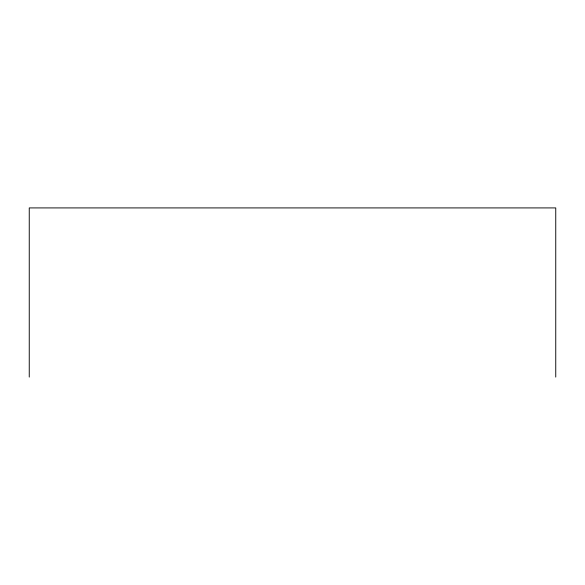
<?xml version="1.0" encoding="UTF-8"?>
<svg xmlns="http://www.w3.org/2000/svg" width="585" height="585" viewBox="0 0 585 585"><rect width="100%" height="100%" fill="white"/><g stroke="black" fill="none" stroke-linecap="round" stroke-linejoin="round"><path stroke-width="0.88" d="M555.75 377.084L555.75 207.916L29.25 207.916L29.25 377.084"/></g></svg>
